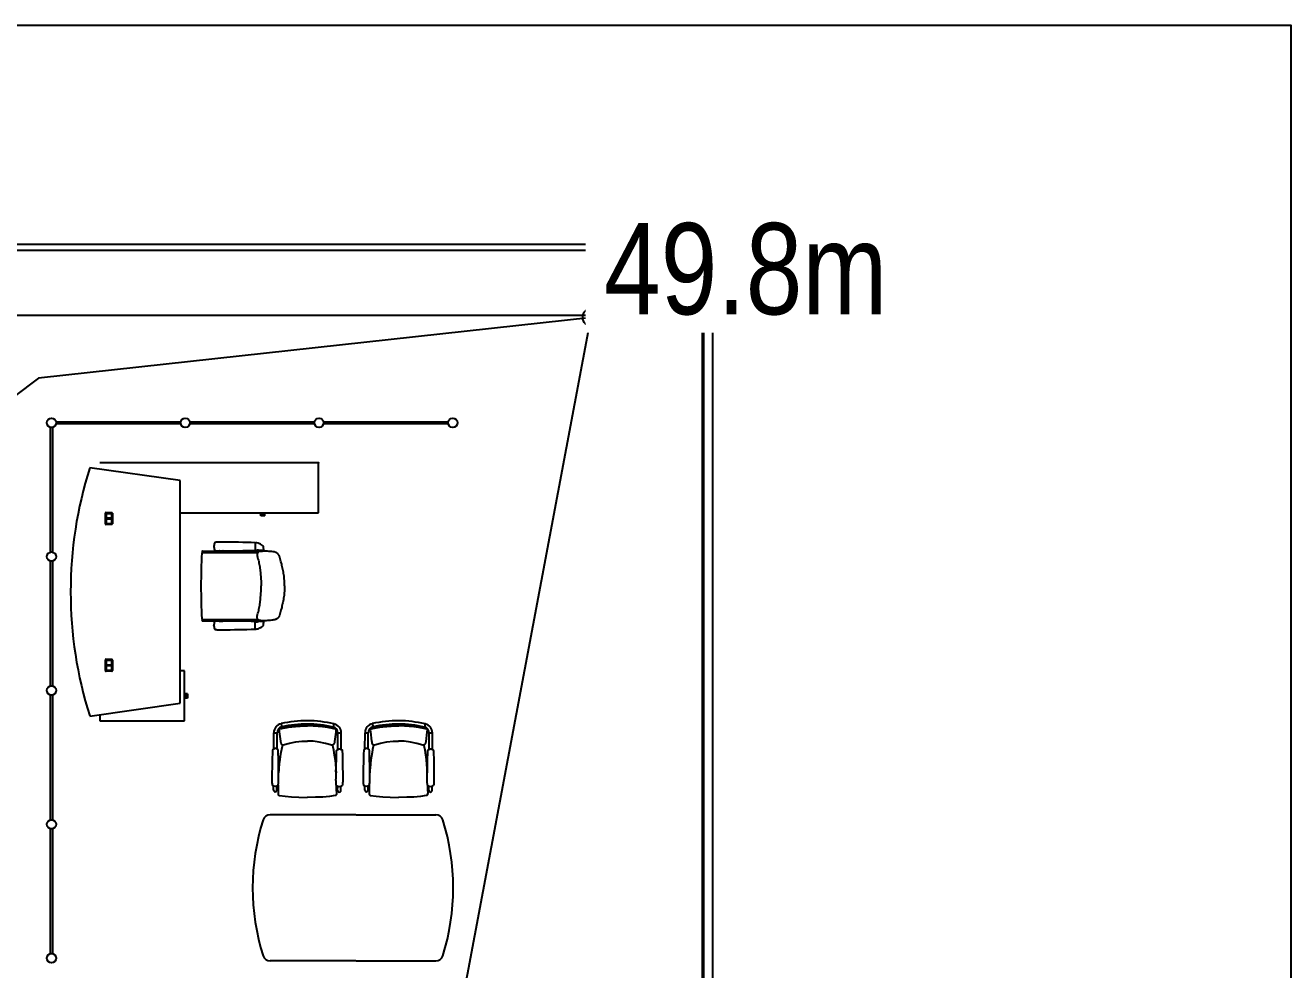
# Model space of a CAD drawing. Header units: millimetres. Extents: x 391350 to 515311, y -283575 to -199845.
# Drawn here: x 504904 to 515311, y -256461 to -248700 of the extents above; entities that cross this region are included whole.
import ezdxf

# ---------------------------------------------------------------- set-up
doc = ezdxf.new("R2010")
doc.units = ezdxf.units.MM
doc.set_wipeout_variables(frame=1)
doc.layers.add('Evac_Occupant', color=183, linetype='Continuous')
doc.layers.add('Evac_Path_Fail', color=1, linetype='Continuous')
doc.styles.get("Standard").update_dxf_attribs({"font": 'arial.ttf'})

msp = doc.modelspace()

# ---------------------------------------------------------------- linework, layer by layer
at = {"color": 0}
for p, q in [((510556, -250551), (456689, -250551)), ((510556, -250501), (487934, -250501)), ((510471, -250501), (510471, -280880)), ((510481, -250501), (510481, -280880)), ((510556, -250501), (510556, -280930)), ((505111, -253029), (505111, -252004)), ((505128, -252004), (505128, -253029)), ((505157, -251958), (506182, -251958)), ((506182, -251975), (505157, -251975)), ((506257, -251958), (507282, -251958)), ((507282, -251975), (506257, -251975)), ((507357, -251958), (508382, -251958)), ((508382, -251975), (507357, -251975)), ((506177, -252441), (505434, -252337)), ((507317, -252295), (505517, -252295)), ((507317, -252705), (507317, -252295)), ((506177, -254271), (506177, -252441)), ((505563, -252796), (505563, -252710)), ((505569, -252704), (505615, -252704)), ((505569, -252712), (505569, -252794)), ((505569, -252712), (505569, -252753)), ((505614, -252751), (505569, -252751)), ((505569, -252753), (505614, -252753)), ((505614, -252753), (505569, -252753)), ((505569, -252794), (505569, -252753)), ((505569, -252755), (505614, -252755)), ((505613, -252710), (505571, -252710)), ((505571, -252711), (505613, -252711)), ((505614, -252712), (505614, -252753)), ((505614, -252753), (505614, -252794)), ((505615, -252794), (505615, -252712)), ((505621, -252710), (505621, -252796)), ((506187, -252705), (507317, -252705)), ((506840, -252718), (506840, -252705)), ((506874, -252718), (506840, -252718)), ((506841, -252730), (506841, -252718)), ((506874, -252730), (506841, -252730)), ((506874, -252718), (506874, -252705)), ((506874, -252730), (506874, -252718)), ((505615, -252802), (505569, -252802)), ((505571, -252796), (505613, -252796)), ((505613, -252796), (505571, -252796)), ((506456, -252983, 0), (506456, -252982, 0)), ((506456, -252983, 0), (506456, -252984, 0)), ((506796, -252953, 0), (506796, -253013, 0)), ((506796, -252953, 0), (506799, -252953, 0)), ((506359, -253024), (506362, -253031)), ((506361, -253021), (506495, -253021)), ((506363, -253031), (506818, -253031)), ((506499, -253020), (506499, -253019)), ((506502, -253018), (506528, -253018)), ((506532, -253020), (506532, -253019)), ((506535, -253021), (506826, -253021)), ((506796, -253013, 0), (506810, -253013, 0)), ((506865, -253017, 0), (506826, -253017, 0)), ((506831, -253017, 0), (506836, -253020, 0)), ((506836, -253017, 0), (506856, -253017, 0)), ((506836, -253020, 0), (506839, -253020, 0)), ((506840, -253017, 0), (506838, -253017, 0)), ((506839, -253020, 0), (506853, -253020, 0)), ((506852, -253017, 0), (506840, -253017, 0)), ((506852, -253017, 0), (506854, -253017, 0)), ((506853, -253020, 0), (506856, -253020, 0)), ((506861, -253017, 0), (506856, -253020, 0)), ((505111, -254129), (505111, -253104)), ((505128, -253104), (505128, -254129)), ((507036, -253307), (507036, -253307)), ((507036, -253307), (507036, -253307)), ((506359, -253590), (506362, -253583)), ((506361, -253593), (506495, -253593)), ((506363, -253583), (506818, -253583)), ((506499, -253594), (506499, -253595)), ((506502, -253596), (506528, -253596)), ((506532, -253594), (506532, -253595)), ((506535, -253593), (506826, -253593)), ((506796, -253661, 0), (506796, -253601, 0)), ((506796, -253601, 0), (506810, -253601, 0)), ((506865, -253597, 0), (506826, -253597, 0)), ((506831, -253597, 0), (506836, -253594, 0)), ((506836, -253594, 0), (506839, -253594, 0)), ((506836, -253597, 0), (506856, -253597, 0)), ((506840, -253597, 0), (506838, -253597, 0)), ((506839, -253594, 0), (506853, -253594, 0)), ((506852, -253597, 0), (506840, -253597, 0)), ((506852, -253597, 0), (506854, -253597, 0)), ((506853, -253594, 0), (506856, -253594, 0)), ((506861, -253597, 0), (506856, -253594, 0)), ((506456, -253631, 0), (506456, -253630, 0)), ((506456, -253631, 0), (506456, -253632, 0)), ((506796, -253661, 0), (506799, -253661, 0)), ((505563, -254002), (505563, -253916)), ((505569, -253910), (505615, -253910)), ((505569, -253918), (505569, -253959)), ((505569, -253918), (505569, -254000)), ((505613, -253916), (505571, -253916)), ((505571, -253917), (505613, -253917)), ((505614, -253918), (505614, -253959)), ((505615, -254000), (505615, -253918)), ((505621, -253916), (505621, -254002)), ((505614, -253957), (505569, -253957)), ((505569, -253959), (505614, -253959)), ((505614, -253959), (505569, -253959)), ((505569, -254000), (505569, -253959)), ((505569, -253961), (505614, -253961)), ((505615, -254008), (505569, -254008)), ((505571, -254002), (505613, -254002)), ((505613, -254002), (505571, -254002)), ((505614, -253959), (505614, -254000)), ((506214, -254006), (506177, -254006)), ((506214, -254417), (506214, -254006)), ((505111, -255229), (505111, -254204)), ((505128, -254204), (505128, -255229)), ((506226, -254195), (506214, -254195)), ((506226, -254229), (506214, -254229)), ((506226, -254195), (506226, -254229)), ((506238, -254195), (506226, -254195)), ((506238, -254229), (506226, -254229)), ((506238, -254195), (506238, -254229)), ((505434, -254376), (506177, -254271)), ((505517, -254364), (505517, -254417)), ((505517, -254417), (506214, -254417)), ((507008, -254439, 0), (507014, -254465, 0)), ((507443, -254441, 0), (507437, -254467, 0)), ((507758, -254439, 0), (507764, -254465, 0)), ((508193, -254441, 0), (508187, -254467, 0)), ((506948, -254647, 0), (506949, -254513, 0)), ((506949, -254513, 0), (506975, -254514, 0)), ((506975, -254615, 0), (506975, -254514, 0)), ((506993, -254484, 0), (506992, -254493, 0)), ((506994, -254480, 0), (506993, -254482, 0)), ((506993, -254482, 0), (506993, -254484, 0)), ((506993, -254484, 0), (506993, -254484, 0)), ((506996, -254479, 0), (506994, -254480, 0)), ((507005, -254476, 0), (507005, -254476, 0)), ((507447, -254478, 0), (507447, -254478, 0)), ((507456, -254481, 0), (507457, -254483, 0)), ((507457, -254483, 0), (507458, -254484, 0)), ((507458, -254484, 0), (507459, -254486, 0)), ((507459, -254486, 0), (507459, -254495, 0)), ((507459, -254486, 0), (507459, -254486, 0)), ((507475, -254618, 0), (507476, -254516, 0)), ((507502, -254516, 0), (507476, -254516, 0)), ((507502, -254650, 0), (507502, -254516, 0)), ((507698, -254647, 0), (507699, -254513, 0)), ((507699, -254513, 0), (507725, -254514, 0)), ((507725, -254615, 0), (507725, -254514, 0)), ((507743, -254484, 0), (507742, -254493, 0)), ((507744, -254480, 0), (507743, -254482, 0)), ((507743, -254482, 0), (507743, -254484, 0)), ((507743, -254484, 0), (507743, -254484, 0)), ((507746, -254479, 0), (507744, -254480, 0)), ((507755, -254476, 0), (507755, -254476, 0)), ((508197, -254478, 0), (508197, -254478, 0)), ((508206, -254481, 0), (508207, -254483, 0)), ((508207, -254483, 0), (508208, -254484, 0)), ((508208, -254484, 0), (508209, -254486, 0)), ((508209, -254486, 0), (508209, -254495, 0)), ((508209, -254486, 0), (508209, -254486, 0)), ((508225, -254618, 0), (508226, -254516, 0)), ((508252, -254516, 0), (508226, -254516, 0)), ((508252, -254650, 0), (508252, -254516, 0)), ((506943, -254650, 0), (506943, -254650, 0)), ((506975, -254647, 0), (506975, -254615, 0)), ((506980, -254650, 0), (506980, -254650, 0)), ((507020, -254613, 0), (507019, -254615, 0)), ((507019, -254616, 0), (507019, -254615, 0)), ((507025, -254613, 0), (507025, -254613, 0)), ((507425, -254615, 0), (507425, -254615, 0)), ((507430, -254615, 0), (507431, -254617, 0)), ((507431, -254618, 0), (507431, -254617, 0)), ((507475, -254650, 0), (507475, -254618, 0)), ((507693, -254650, 0), (507693, -254650, 0)), ((507725, -254647, 0), (507725, -254615, 0)), ((507730, -254650, 0), (507730, -254650, 0)), ((507770, -254613, 0), (507769, -254615, 0)), ((507769, -254616, 0), (507769, -254615, 0)), ((507775, -254613, 0), (507775, -254613, 0)), ((508175, -254615, 0), (508175, -254615, 0)), ((508180, -254615, 0), (508181, -254617, 0)), ((508181, -254618, 0), (508181, -254617, 0)), ((508225, -254650, 0), (508225, -254618, 0)), ((507470, -254653, 0), (507470, -254653, 0)), ((507507, -254653, 0), (507507, -254653, 0)), ((508220, -254653, 0), (508220, -254653, 0)), ((508257, -254653, 0), (508257, -254653, 0)), ((506989, -254817, 0), (506988, -254842, 0)), ((507459, -254819, 0), (507460, -254844, 0)), ((507739, -254817, 0), (507738, -254842, 0)), ((508209, -254819, 0), (508210, -254844, 0)), ((506946, -254985, 0), (506947, -254950, 0)), ((506973, -254985, 0), (506973, -254950, 0)), ((507473, -254988, 0), (507474, -254952, 0)), ((507500, -254988, 0), (507500, -254953, 0)), ((507696, -254985, 0), (507697, -254950, 0)), ((507723, -254985, 0), (507723, -254950, 0)), ((508223, -254988, 0), (508224, -254952, 0)), ((508250, -254988, 0), (508250, -254953, 0)), ((506983, -254976, 0), (506983, -254992, 0)), ((506983, -254992, 0), (506983, -255000, 0)), ((506983, -254992, 0), (506983, -254994, 0)), ((506983, -254994, 0), (506983, -255000, 0)), ((506983, -255000, 0), (506983, -255004, 0)), ((506994, -255028, 0), (506994, -255028, 0)), ((507452, -255030, 0), (507452, -255030, 0)), ((507464, -254979, 0), (507464, -254995, 0)), ((507464, -254995, 0), (507464, -255002, 0)), ((507464, -254995, 0), (507464, -254996, 0)), ((507464, -254996, 0), (507464, -255002, 0)), ((507464, -255002, 0), (507464, -255007, 0)), ((507733, -254976, 0), (507733, -254992, 0)), ((507733, -254992, 0), (507733, -255000, 0)), ((507733, -254992, 0), (507733, -254994, 0)), ((507733, -254994, 0), (507733, -255000, 0)), ((507733, -255000, 0), (507733, -255004, 0)), ((507744, -255028, 0), (507744, -255028, 0)), ((508202, -255030, 0), (508202, -255030, 0)), ((508214, -254979, 0), (508214, -254995, 0)), ((508214, -254995, 0), (508214, -255002, 0)), ((508214, -254995, 0), (508214, -254996, 0)), ((508214, -254996, 0), (508214, -255002, 0)), ((508214, -255002, 0), (508214, -255007, 0)), ((507623, -255188), (506918, -255188)), ((507626, -255188), (508281, -255188)), ((505111, -256329), (505111, -255304)), ((505128, -255304), (505128, -256329)), ((507623, -256388), (506918, -256388)), ((507626, -256388), (508281, -256388))]:
    msp.add_line(p, q, dxfattribs=at)
msp.add_lwpolyline([(456689, -248700), (515311, -248700), (515311, -283575), (456689, -283575)], close=True, dxfattribs=at)
at = {"color": 0, "extrusion": (0, 0, -1), "flags": 128}
msp.add_lwpolyline([(-507036, -253307), (-507036, -253296), (-507036, -253284), (-507036, -253273), (-507035, -253262), (-507034, -253251), (-507034, -253239), (-507032, -253228), (-507031, -253217), (-507029, -253206), (-507028, -253194), (-507026, -253183), (-507023, -253172), (-507021, -253161), (-507018, -253151), (-507015, -253140), (-507013, -253129), (-507006, -253107), (-507000, -253085), (-506994, -253063), (-506993, -253061), (-506992, -253058), (-506991, -253056), (-506989, -253053), (-506988, -253051), (-506986, -253048), (-506985, -253046), (-506983, -253044), (-506981, -253042), (-506978, -253040), (-506976, -253039), (-506974, -253037), (-506971, -253035), (-506969, -253034), (-506966, -253033), (-506964, -253032), (-506961, -253031), (-506958, -253030), (-506956, -253029), (-506953, -253028), (-506947, -253027), (-506942, -253026), (-506931, -253025), (-506919, -253024), (-506908, -253023), (-506897, -253022), (-506886, -253021), (-506875, -253021), (-506863, -253021), (-506858, -253021), (-506852, -253021), (-506846, -253021), (-506840, -253022), (-506837, -253022), (-506835, -253022), (-506832, -253023), (-506829, -253024), (-506827, -253025), (-506824, -253026), (-506822, -253028), (-506819, -253030), (-506817, -253032), (-506817, -253033), (-506816, -253034), (-506815, -253035), (-506814, -253036), (-506813, -253039), (-506812, -253042), (-506812, -253044), (-506812, -253047), (-506811, -253050), (-506811, -253053), (-506812, -253056), (-506812, -253059), (-506812, -253062), (-506814, -253067), (-506815, -253073), (-506818, -253083), (-506821, -253094), (-506824, -253105), (-506826, -253116), (-506829, -253127), (-506831, -253138), (-506833, -253150), (-506834, -253161), (-506836, -253172), (-506837, -253183), (-506838, -253194), (-506839, -253206), (-506840, -253217), (-506841, -253228), (-506842, -253239), (-506842, -253251), (-506843, -253262), (-506843, -253284), (-506843, -253307)], dxfattribs=at)
at = {"color": 0, "flags": 128}
msp.add_lwpolyline([(507036, -253307), (507036, -253318), (507036, -253330), (507036, -253341), (507035, -253352), (507034, -253363), (507034, -253375), (507032, -253386), (507031, -253397), (507029, -253408), (507028, -253419), (507026, -253431), (507023, -253442), (507021, -253452), (507018, -253463), (507015, -253474), (507013, -253485), (507006, -253507), (507000, -253529), (506994, -253550), (506993, -253553), (506992, -253556), (506991, -253558), (506989, -253561), (506988, -253563), (506986, -253566), (506985, -253568), (506983, -253570), (506981, -253572), (506978, -253574), (506976, -253575), (506974, -253577), (506971, -253578), (506969, -253580), (506966, -253581), (506964, -253582), (506961, -253583), (506958, -253584), (506956, -253585), (506953, -253586), (506947, -253587), (506942, -253588), (506931, -253589), (506919, -253590), (506908, -253591), (506897, -253592), (506886, -253593), (506875, -253593), (506863, -253593), (506858, -253593), (506852, -253593), (506846, -253593), (506840, -253592), (506837, -253592), (506835, -253591), (506832, -253591), (506829, -253590), (506827, -253589), (506824, -253588), (506822, -253586), (506819, -253584), (506817, -253582), (506817, -253581), (506816, -253580), (506815, -253579), (506814, -253578), (506813, -253575), (506812, -253572), (506812, -253569), (506812, -253567), (506811, -253564), (506811, -253561), (506812, -253558), (506812, -253555), (506812, -253552), (506814, -253547), (506815, -253541), (506818, -253531), (506821, -253520), (506824, -253509), (506826, -253498), (506829, -253487), (506831, -253476), (506833, -253464), (506834, -253453), (506836, -253442), (506837, -253431), (506838, -253420), (506839, -253408), (506840, -253397), (506841, -253386), (506842, -253375), (506842, -253363), (506843, -253352), (506843, -253330), (506843, -253307)], dxfattribs=at)
at = {"color": 0, "elevation": 0}
for points in [[(506992, -254493), (506993, -254507), (507002, -254584)], [(507005, -254476), (507002, -254476), (507000, -254477), (506997, -254478), (506996, -254479)], [(507226, -254453), (507165, -254454), (507107, -254458), (507053, -254466), (507005, -254476)], [(507226, -254453), (507286, -254455), (507344, -254459), (507398, -254467), (507447, -254478)], [(507447, -254478), (507449, -254478), (507452, -254479), (507454, -254480), (507456, -254481)], [(507459, -254495), (507458, -254509), (507448, -254586)], [(507742, -254493), (507743, -254507), (507752, -254584)], [(507755, -254476), (507752, -254476), (507750, -254477), (507747, -254478), (507746, -254479)], [(507976, -254453), (507915, -254454), (507857, -254458), (507803, -254466), (507755, -254476)], [(507976, -254453), (508036, -254455), (508094, -254459), (508148, -254467), (508197, -254478)], [(508197, -254478), (508199, -254478), (508202, -254479), (508204, -254480), (508206, -254481)], [(508209, -254495), (508208, -254509), (508198, -254586)], [(506943, -254650), (506941, -254651), (506939, -254654), (506938, -254656), (506938, -254658)], [(506980, -254650), (506976, -254648), (506970, -254645), (506964, -254644), (506958, -254644), (506953, -254645), (506947, -254647), (506943, -254650)], [(506984, -254658), (506984, -254657), (506983, -254654), (506982, -254652), (506980, -254650)], [(507019, -254616), (507016, -254627), (507011, -254651), (507006, -254677), (507001, -254706), (506997, -254737), (506993, -254770), (506990, -254807), (506989, -254817)], [(507002, -254584), (507003, -254588), (507004, -254591), (507005, -254595), (507005, -254598), (507007, -254601), (507008, -254604), (507009, -254606), (507011, -254609), (507014, -254611), (507018, -254613), (507023, -254613), (507025, -254613)], [(507025, -254613), (507076, -254599), (507129, -254589), (507179, -254583), (507225, -254582)], [(507425, -254615), (507374, -254601), (507321, -254590), (507271, -254584), (507225, -254582)], [(507448, -254586), (507448, -254590), (507447, -254594), (507446, -254597), (507445, -254600), (507444, -254603), (507442, -254606), (507441, -254608), (507439, -254611), (507436, -254613), (507432, -254615), (507427, -254615), (507425, -254615)], [(507431, -254618), (507434, -254629), (507439, -254653), (507443, -254679), (507448, -254708), (507452, -254739), (507455, -254772), (507458, -254809), (507459, -254819)], [(507470, -254653), (507474, -254650), (507480, -254648), (507485, -254647), (507491, -254647), (507497, -254648), (507503, -254650), (507507, -254653)], [(507693, -254650), (507691, -254651), (507689, -254654), (507688, -254656), (507688, -254658)], [(507730, -254650), (507726, -254648), (507720, -254645), (507714, -254644), (507708, -254644), (507703, -254645), (507697, -254647), (507693, -254650)], [(507734, -254658), (507734, -254657), (507733, -254654), (507732, -254652), (507730, -254650)], [(507769, -254616), (507766, -254627), (507761, -254651), (507756, -254677), (507751, -254706), (507747, -254737), (507743, -254770), (507740, -254807), (507739, -254817)], [(507752, -254584), (507753, -254588), (507754, -254591), (507755, -254595), (507755, -254598), (507757, -254601), (507758, -254604), (507759, -254606), (507761, -254609), (507764, -254611), (507768, -254613), (507773, -254613), (507775, -254613)], [(507775, -254613), (507826, -254599), (507879, -254589), (507929, -254583), (507975, -254582)], [(508175, -254615), (508124, -254601), (508071, -254590), (508021, -254584), (507975, -254582)], [(508198, -254586), (508198, -254590), (508197, -254594), (508196, -254597), (508195, -254600), (508194, -254603), (508192, -254606), (508191, -254608), (508189, -254611), (508186, -254613), (508182, -254615), (508177, -254615), (508175, -254615)], [(508181, -254618), (508184, -254629), (508189, -254653), (508193, -254679), (508198, -254708), (508202, -254739), (508205, -254772), (508208, -254809), (508209, -254819)], [(508220, -254653), (508224, -254650), (508230, -254648), (508235, -254647), (508241, -254647), (508247, -254648), (508253, -254650), (508257, -254653)], [(506938, -254658), (506937, -254689), (506936, -254717), (506936, -254743), (506935, -254767), (506934, -254790), (506934, -254811), (506933, -254831), (506933, -254849), (506933, -254867), (506933, -254883), (506932, -254899), (506933, -254912), (506933, -254924), (506934, -254933), (506935, -254940), (506937, -254946)], [(506983, -254946), (506985, -254940), (506986, -254933), (506987, -254924), (506988, -254913), (506988, -254899), (506988, -254884), (506988, -254867), (506988, -254850), (506988, -254831), (506987, -254811), (506987, -254790), (506987, -254768), (506986, -254743), (506986, -254717), (506985, -254689), (506984, -254658)], [(507464, -254948), (507462, -254943), (507461, -254935), (507460, -254926), (507460, -254915), (507459, -254901), (507460, -254886), (507460, -254869), (507460, -254852), (507460, -254833), (507461, -254813), (507461, -254792), (507462, -254770), (507463, -254746), (507463, -254720), (507464, -254691), (507465, -254661)], [(507465, -254661), (507465, -254659), (507466, -254656), (507468, -254654), (507470, -254653)], [(507507, -254653), (507509, -254654), (507510, -254656), (507511, -254659), (507511, -254661)], [(507511, -254661), (507512, -254691), (507513, -254720), (507513, -254746), (507514, -254770), (507514, -254793), (507514, -254814), (507515, -254833), (507515, -254852), (507515, -254870), (507515, -254886), (507515, -254902), (507515, -254915), (507514, -254927), (507513, -254936), (507512, -254943), (507510, -254948)], [(507688, -254658), (507687, -254689), (507686, -254717), (507686, -254743), (507685, -254767), (507684, -254790), (507684, -254811), (507683, -254831), (507683, -254849), (507683, -254867), (507683, -254883), (507682, -254899), (507683, -254912), (507683, -254924), (507684, -254933), (507685, -254940), (507687, -254946)], [(507733, -254946), (507735, -254940), (507736, -254933), (507737, -254924), (507738, -254913), (507738, -254899), (507738, -254884), (507738, -254867), (507738, -254850), (507738, -254831), (507737, -254811), (507737, -254790), (507737, -254768), (507736, -254743), (507736, -254717), (507735, -254689), (507734, -254658)], [(508214, -254948), (508212, -254943), (508211, -254935), (508210, -254926), (508210, -254915), (508209, -254901), (508210, -254886), (508210, -254869), (508210, -254852), (508210, -254833), (508211, -254813), (508211, -254792), (508212, -254770), (508213, -254746), (508213, -254720), (508214, -254691), (508215, -254661)], [(508215, -254661), (508215, -254659), (508216, -254656), (508218, -254654), (508220, -254653)], [(508257, -254653), (508259, -254654), (508260, -254656), (508261, -254659), (508261, -254661)], [(508261, -254661), (508262, -254691), (508263, -254720), (508263, -254746), (508264, -254770), (508264, -254793), (508264, -254814), (508265, -254833), (508265, -254852), (508265, -254870), (508265, -254886), (508265, -254902), (508265, -254915), (508264, -254927), (508263, -254936), (508262, -254943), (508260, -254948)], [(506983, -254945), (506983, -254954), (506983, -254976)], [(507464, -254947), (507464, -254956), (507464, -254979)], [(507733, -254945), (507733, -254954), (507733, -254976)], [(508214, -254947), (508214, -254956), (508214, -254979)], [(506983, -255004), (506983, -255006), (506983, -255008), (506983, -255010), (506983, -255011), (506983, -255012), (506983, -255014), (506983, -255015), (506983, -255016), (506983, -255017), (506983, -255019), (506984, -255020), (506985, -255022), (506985, -255023), (506987, -255024), (506988, -255026), (506990, -255027), (506991, -255028), (506993, -255028), (506994, -255028)], [(506994, -255028), (507041, -255035), (507094, -255040), (507155, -255044), (507223, -255045)], [(507452, -255030), (507405, -255037), (507351, -255042), (507291, -255044), (507223, -255045)], [(507464, -255007), (507464, -255009), (507464, -255010), (507464, -255012), (507463, -255013), (507463, -255015), (507463, -255016), (507463, -255017), (507463, -255018), (507463, -255020), (507463, -255021), (507462, -255023), (507461, -255024), (507461, -255025), (507459, -255027), (507458, -255028), (507457, -255029), (507455, -255030), (507453, -255030), (507452, -255030)], [(507733, -255004), (507733, -255006), (507733, -255008), (507733, -255010), (507733, -255011), (507733, -255012), (507733, -255014), (507733, -255015), (507733, -255016), (507733, -255017), (507733, -255019), (507734, -255020), (507735, -255022), (507735, -255023), (507737, -255024), (507738, -255026), (507740, -255027), (507741, -255028), (507743, -255028), (507744, -255028)], [(507744, -255028), (507791, -255035), (507844, -255040), (507905, -255044), (507973, -255045)], [(508202, -255030), (508155, -255037), (508101, -255042), (508041, -255044), (507973, -255045)], [(508214, -255007), (508214, -255009), (508214, -255010), (508214, -255012), (508213, -255013), (508213, -255015), (508213, -255016), (508213, -255017), (508213, -255018), (508213, -255020), (508213, -255021), (508212, -255023), (508211, -255024), (508211, -255025), (508209, -255027), (508208, -255028), (508207, -255029), (508205, -255030), (508203, -255030), (508202, -255030)]]:
    msp.add_lwpolyline(points, dxfattribs=at)
at = {"color": 0}
for centre in [(505120, -251966), (506220, -251966), (507320, -251966), (508420, -251966), (505120, -253066), (505120, -254166), (505120, -255266), (505120, -256366)]:
    msp.add_circle(centre, 38, dxfattribs=at)
for centre, radius, start, end in [((508667, -253356), 3390, 162.5003, 197.4997), ((505569, -252710), 6, 90, 180), ((505571, -252712), 2, 90, 180), ((505571, -252712), 1.5, 90, 180), ((505613, -252712), 2, 0, 90), ((505613, -252712), 1.5, 0, 90), ((505615, -252710), 6, 0, 90), ((505569, -252796), 6, 180, 270), ((505571, -252794), 2, 180, 270), ((505571, -252794), 1.5, 180, 270), ((505613, -252794), 2, 270, 0), ((505613, -252794), 1.5, 270, 0), ((505615, -252796), 6, 270, 0), ((506693, -252984, 0), 237, 177.0251, 179.4324), ((506693, -252982, 0), 237, 180.5676, 182.9749), ((506517, -252975, 0), 59.9, 169.4704, 177.393), ((506480, -252967, 0), 22.5, 148.7282, 172.0131), ((506472, -252962, 0), 13.7, 109.4299, 148.4709), ((506481, -252985, 0), 37.4, 90.2124, 110.2593), ((506506, -254209, 0), 1262, 89.2836, 91.1715), ((506535, -259847, 0), 6900, 87.8375, 90.1073), ((506795, -252953, 0), 0.8, 0, 87.8375), ((506799, -253023, 0), 70, 73.8763, 90), ((506791, -253052, 0), 100, 56.194, 73.8763), ((506763, -253093, 0), 150, 48.8841, 56.194), ((506567, -253035, 0), 300, 10.4377, 10.471), ((506861, -252981, 0), 0.5, 10.4377, 48.8841), ((506763, -253093, 0), 150, 48.8175, 48.8841), ((506567, -253035, 0), 300, 3.7447, 10.4377), ((511355, -253307), 5006, 176.9154, 180), ((506363, -253038), 7, 90, 176.9154), ((506361, -253023), 2, 90, 205.8508), ((506517, -252991, 0), 59.9, 182.607, 190.5296), ((506480, -252999, 0), 22.5, 187.9869, 211.2718), ((506472, -253004, 0), 13.7, 211.5291, 250.5701), ((506481, -252981, 0), 37.4, 249.7407, 269.7876), ((506506, -251757, 0), 1262, 268.8285, 270.7164), ((506495, -253016), 5, 270, 315), ((506502, -253023), 5, 90, 135), ((506535, -246119, 0), 6900, 269.8927, 272.1625), ((506528, -253023), 5, 45, 90), ((506535, -253016), 5, 225, 270), ((506795, -253013, 0), 0.8, 272.1625, 0), ((506810, -253048, 0), 35, 62.3396, 90), ((506826, -253037), 16, 62.0906, 90), ((506865, -253015, 0), 1.5, 270, 3.7447), ((511355, -253307), 5006, 180, 183.0846), ((506363, -253576), 7, 183.0846, 270), ((506361, -253591), 2, 154.1492, 270), ((506517, -253623, 0), 59.9, 169.4704, 177.393), ((506480, -253615, 0), 22.5, 148.7282, 172.0131), ((506472, -253610, 0), 13.7, 109.4299, 148.4709), ((506481, -253633, 0), 37.4, 90.2124, 110.2593), ((506506, -254857, 0), 1262, 89.2836, 91.1715), ((506495, -253598), 5, 45, 90), ((506502, -253591), 5, 225, 270), ((506535, -260495, 0), 6900, 87.8375, 90.1073), ((506528, -253591), 5, 270, 315), ((506535, -253598), 5, 90, 135), ((506795, -253601, 0), 0.8, 0, 87.8375), ((506810, -253566, 0), 35, 270, 297.6604), ((506826, -253577), 16, 270, 297.9094), ((506567, -253579, 0), 300, 349.5623, 356.2553), ((506865, -253598, 0), 1.5, 356.2553, 90), ((506693, -253632, 0), 237, 177.0251, 179.4324), ((506693, -253630, 0), 237, 180.5676, 182.9749), ((506517, -253639, 0), 59.9, 182.607, 190.5296), ((506480, -253647, 0), 22.5, 187.9869, 211.2718), ((506472, -253651, 0), 13.7, 211.5291, 250.5701), ((506481, -253629, 0), 37.4, 249.7407, 269.7876), ((506506, -252405, 0), 1262, 268.8285, 270.7164), ((506535, -246767, 0), 6900, 269.8927, 272.1625), ((506795, -253661, 0), 0.8, 272.1625, 0), ((506799, -253591, 0), 70, 270, 286.1237), ((506791, -253562, 0), 100, 286.1237, 303.806), ((506763, -253521, 0), 150, 303.806, 311.1159), ((506763, -253521, 0), 150, 311.1159, 311.1825), ((506861, -253633, 0), 0.5, 311.1159, 349.5623), ((506567, -253579, 0), 300, 349.529, 349.5623), ((505569, -253916), 6, 90, 180), ((505571, -253918), 2, 90, 180), ((505571, -253918), 1.5, 90, 180), ((505613, -253918), 2, 0, 90), ((505613, -253918), 1.5, 0, 90), ((505615, -253916), 6, 0, 90), ((505569, -254002), 6, 180, 270), ((505571, -254000), 1.5, 180, 270), ((505571, -254000), 2, 180, 270), ((505613, -254000), 1.5, 270, 0), ((505613, -254000), 2, 270, 0), ((505615, -254002), 6, 270, 0), ((507025, -254514, 0), 76.7, 102.7237, 179.7274), ((507221, -255382, 0), 967, 76.7312, 102.7237), ((507221, -255382, 0), 940, 76.7312, 102.7237), ((507426, -254516, 0), 76.7, 359.7274, 76.7312), ((507775, -254514, 0), 76.7, 102.7237, 179.7274), ((507971, -255382, 0), 967, 76.7312, 102.7237), ((507971, -255382, 0), 940, 76.7312, 102.7237), ((508176, -254516, 0), 76.7, 359.7274, 76.7312), ((507025, -254514, 0), 50, 102.7237, 179.7274), ((507426, -254516, 0), 50, 359.7274, 76.7312), ((507775, -254514, 0), 50, 102.7237, 179.7274), ((508176, -254516, 0), 50, 359.7274, 76.7312), ((506960, -254906, 0), 45.5, 239.5373, 300.2634), ((507487, -254909, 0), 45.5, 239.1914, 299.9176), ((507710, -254906, 0), 45.5, 239.5373, 300.2634), ((508237, -254909, 0), 45.5, 239.1914, 299.9176), ((506960, -254985, 0), 13.3, 179.7274, 359.7274), ((507487, -254988, 0), 13.3, 179.7274, 359.7274), ((507710, -254985, 0), 13.3, 179.7274, 359.7274), ((508237, -254988, 0), 13.3, 179.7274, 359.7274), ((508624, -255788), 1850, 162.4417, 197.5583), ((506918, -255248), 60, 90, 162.4417), ((508281, -255248), 60, 17.5583, 90), ((506574, -255788), 1850, 342.4417, 17.5583), ((506918, -256328), 60, 197.5583, 270), ((508281, -256328), 60, 270, 342.4417)]:
    msp.add_arc(centre, radius, start, end, dxfattribs=at)
for points, knots in [([(507005, -254479, 0), (507005, -254478, 0), (507005, -254478, 0), (507005, -254477, 0), (507005, -254476, 0), (507004, -254476, 0), (507005, -254476, 0), (507005, -254476, 0)], [0, 0, 0, 0, 0.513298, 1.672591, 2.491069, 2.896647, 2.937366, 2.937366, 2.937366, 2.937366]), ([(507005, -254479, 0), (507007, -254479, 0), (507012, -254478, 0), (507020, -254476, 0), (507029, -254474, 0), (507038, -254472, 0), (507049, -254470, 0), (507060, -254468, 0), (507073, -254466, 0), (507086, -254465, 0), (507100, -254463, 0), (507112, -254462, 0), (507124, -254461, 0), (507136, -254460, 0), (507148, -254459, 0), (507162, -254458, 0), (507176, -254458, 0), (507193, -254457, 0), (507209, -254457, 0), (507220, -254457, 0), (507226, -254457, 0)], [0, 0, 0, 0, 7.282537, 15.221161, 23.935757, 33.543876, 44.164639, 55.911564, 68.778606, 82.382173, 96.154559, 109.275035, 121.159997, 132.603251, 144.532305, 157.620734, 172.542706, 189.04602, 206.227621, 222.359385, 222.359385, 222.359385, 222.359385]), ([(507446, -254481, 0), (507444, -254481, 0), (507439, -254480, 0), (507431, -254478, 0), (507423, -254476, 0), (507413, -254474, 0), (507403, -254472, 0), (507391, -254470, 0), (507379, -254468, 0), (507365, -254466, 0), (507352, -254464, 0), (507339, -254463, 0), (507327, -254462, 0), (507315, -254461, 0), (507303, -254460, 0), (507290, -254459, 0), (507275, -254458, 0), (507259, -254458, 0), (507242, -254457, 0), (507231, -254457, 0), (507226, -254457, 0)], [0, 0, 0, 0, 7.282537, 15.221161, 23.935757, 33.543876, 44.164639, 55.911564, 68.778606, 82.382173, 96.154559, 109.275035, 121.159997, 132.603251, 144.532305, 157.620734, 172.542706, 189.04602, 206.227621, 222.359385, 222.359385, 222.359385, 222.359385]), ([(507446, -254481, 0), (507446, -254480, 0), (507447, -254480, 0), (507447, -254479, 0), (507447, -254478, 0), (507447, -254478, 0), (507447, -254478, 0), (507447, -254478, 0)], [0, 0, 0, 0, 0.513298, 1.672591, 2.491069, 2.896647, 2.937366, 2.937366, 2.937366, 2.937366]), ([(507755, -254479, 0), (507755, -254478, 0), (507755, -254478, 0), (507755, -254477, 0), (507755, -254476, 0), (507754, -254476, 0), (507755, -254476, 0), (507755, -254476, 0)], [0, 0, 0, 0, 0.513298, 1.672591, 2.491069, 2.896647, 2.937366, 2.937366, 2.937366, 2.937366]), ([(507755, -254479, 0), (507757, -254479, 0), (507762, -254478, 0), (507770, -254476, 0), (507779, -254474, 0), (507788, -254472, 0), (507799, -254470, 0), (507810, -254468, 0), (507823, -254466, 0), (507836, -254465, 0), (507850, -254463, 0), (507862, -254462, 0), (507874, -254461, 0), (507886, -254460, 0), (507898, -254459, 0), (507912, -254458, 0), (507926, -254458, 0), (507943, -254457, 0), (507959, -254457, 0), (507970, -254457, 0), (507976, -254457, 0)], [0, 0, 0, 0, 7.282537, 15.221161, 23.935757, 33.543876, 44.164639, 55.911564, 68.778606, 82.382173, 96.154559, 109.275035, 121.159997, 132.603251, 144.532305, 157.620734, 172.542706, 189.04602, 206.227621, 222.359385, 222.359385, 222.359385, 222.359385]), ([(508196, -254481, 0), (508194, -254481, 0), (508189, -254480, 0), (508181, -254478, 0), (508173, -254476, 0), (508163, -254474, 0), (508153, -254472, 0), (508141, -254470, 0), (508129, -254468, 0), (508115, -254466, 0), (508102, -254464, 0), (508089, -254463, 0), (508077, -254462, 0), (508065, -254461, 0), (508053, -254460, 0), (508040, -254459, 0), (508025, -254458, 0), (508009, -254458, 0), (507992, -254457, 0), (507981, -254457, 0), (507976, -254457, 0)], [0, 0, 0, 0, 7.282537, 15.221161, 23.935757, 33.543876, 44.164639, 55.911564, 68.778606, 82.382173, 96.154559, 109.275035, 121.159997, 132.603251, 144.532305, 157.620734, 172.542706, 189.04602, 206.227621, 222.359385, 222.359385, 222.359385, 222.359385]), ([(508196, -254481, 0), (508196, -254480, 0), (508197, -254480, 0), (508197, -254479, 0), (508197, -254478, 0), (508197, -254478, 0), (508197, -254478, 0), (508197, -254478, 0)], [0, 0, 0, 0, 0.513298, 1.672591, 2.491069, 2.896647, 2.937366, 2.937366, 2.937366, 2.937366]), ([(507429, -254620, 0), (507429, -254620, 0), (507429, -254620, 0), (507429, -254619, 0), (507429, -254619, 0), (507429, -254618, 0), (507429, -254618, 0), (507429, -254618, 0)], [0, 0, 0, 0, 0.51218, 1.056524, 1.604318, 2.125846, 2.593214, 2.593214, 2.593214, 2.593214]), ([(508179, -254620, 0), (508179, -254620, 0), (508179, -254620, 0), (508179, -254619, 0), (508179, -254619, 0), (508179, -254618, 0), (508179, -254618, 0), (508179, -254618, 0)], [0, 0, 0, 0, 0.51218, 1.056524, 1.604318, 2.125846, 2.593214, 2.593214, 2.593214, 2.593214]), ([(506988, -254842, 0), (506988, -254840, 0), (506988, -254833, 0), (506989, -254825, 0), (506989, -254819, 0), (506989, -254817, 0)], [0, 0, 0, 0, 6.602502, 20.084004, 24.910806, 24.910806, 24.910806, 24.910806]), ([(507460, -254844, 0), (507460, -254842, 0), (507460, -254835, 0), (507459, -254827, 0), (507459, -254821, 0), (507459, -254819, 0)], [0, 0, 0, 0, 6.602502, 20.084004, 24.910806, 24.910806, 24.910806, 24.910806]), ([(507738, -254842, 0), (507738, -254840, 0), (507738, -254833, 0), (507739, -254825, 0), (507739, -254819, 0), (507739, -254817, 0)], [0, 0, 0, 0, 6.602502, 20.084004, 24.910806, 24.910806, 24.910806, 24.910806]), ([(508210, -254844, 0), (508210, -254842, 0), (508210, -254835, 0), (508209, -254827, 0), (508209, -254821, 0), (508209, -254819, 0)], [0, 0, 0, 0, 6.602502, 20.084004, 24.910806, 24.910806, 24.910806, 24.910806]), ([(506983, -254992, 0), (506983, -254991, 0), (506983, -254988, 0), (506983, -254981, 0), (506983, -254972, 0), (506983, -254964, 0), (506983, -254957, 0), (506983, -254951, 0), (506983, -254947, 0), (506983, -254946, 0)], [0, 0, 0, 0, 2.508809, 11.774259, 20.413863, 28.277147, 35.372913, 41.760594, 46.39044, 46.39044, 46.39044, 46.39044]), ([(507464, -254995, 0), (507464, -254994, 0), (507464, -254990, 0), (507464, -254983, 0), (507464, -254974, 0), (507464, -254967, 0), (507464, -254959, 0), (507464, -254953, 0), (507464, -254950, 0), (507464, -254948, 0)], [0, 0, 0, 0, 2.508809, 11.774259, 20.413863, 28.277147, 35.372913, 41.760594, 46.39044, 46.39044, 46.39044, 46.39044]), ([(507733, -254992, 0), (507733, -254991, 0), (507733, -254988, 0), (507733, -254981, 0), (507733, -254972, 0), (507733, -254964, 0), (507733, -254957, 0), (507733, -254951, 0), (507733, -254947, 0), (507733, -254946, 0)], [0, 0, 0, 0, 2.508809, 11.774259, 20.413863, 28.277147, 35.372913, 41.760594, 46.39044, 46.39044, 46.39044, 46.39044]), ([(508214, -254995, 0), (508214, -254994, 0), (508214, -254990, 0), (508214, -254983, 0), (508214, -254974, 0), (508214, -254967, 0), (508214, -254959, 0), (508214, -254953, 0), (508214, -254950, 0), (508214, -254948, 0)], [0, 0, 0, 0, 2.508809, 11.774259, 20.413863, 28.277147, 35.372913, 41.760594, 46.39044, 46.39044, 46.39044, 46.39044]), ([(506983, -255000, 0), (506983, -255001, 0), (506983, -255002, 0), (506983, -255004, 0), (506983, -255004, 0)], [0, 0, 0, 0, 3.144716, 4.374955, 4.374955, 4.374955, 4.374955]), ([(507464, -255002, 0), (507464, -255003, 0), (507464, -255004, 0), (507464, -255006, 0), (507464, -255006, 0)], [0, 0, 0, 0, 3.144716, 4.374955, 4.374955, 4.374955, 4.374955]), ([(507733, -255000, 0), (507733, -255001, 0), (507733, -255002, 0), (507733, -255004, 0), (507733, -255004, 0)], [0, 0, 0, 0, 3.144716, 4.374955, 4.374955, 4.374955, 4.374955]), ([(508214, -255002, 0), (508214, -255003, 0), (508214, -255004, 0), (508214, -255006, 0), (508214, -255006, 0)], [0, 0, 0, 0, 3.144716, 4.374955, 4.374955, 4.374955, 4.374955])]:
    msp.add_open_spline(points, degree=3, knots=knots, dxfattribs=at)
for points in [[(507005, -254479, 0), (507005, -254479, 0), (507005, -254479, 0), (507005, -254479, 0)], [(507446, -254481, 0), (507446, -254481, 0), (507446, -254481, 0), (507446, -254481, 0)], [(507755, -254479, 0), (507755, -254479, 0), (507755, -254479, 0), (507755, -254479, 0)], [(508196, -254481, 0), (508196, -254481, 0), (508196, -254481, 0), (508196, -254481, 0)], [(507019, -254615, 0), (507019, -254614, 0), (507019, -254614, 0), (507020, -254613, 0)], [(507429, -254618, 0), (507429, -254617, 0), (507429, -254616, 0), (507429, -254615, 0)], [(507431, -254617, 0), (507431, -254616, 0), (507431, -254616, 0), (507430, -254615, 0)], [(507769, -254615, 0), (507769, -254614, 0), (507769, -254614, 0), (507770, -254613, 0)], [(508179, -254618, 0), (508179, -254617, 0), (508179, -254616, 0), (508179, -254615, 0)], [(508181, -254617, 0), (508181, -254616, 0), (508181, -254616, 0), (508180, -254615, 0)]]:
    msp.add_open_spline(points, degree=3, dxfattribs=at)
msp.add_point((507317, -252295), dxfattribs=at)
at = {"layer": 'Evac_Occupant'}
msp.add_lwpolyline([(466115, -251082), (476119, -251082), (498658, -251082), (509557, -251082), (507579, -261603), (507721, -269970), (507830, -276144), (486491, -274811), (462153, -273439)], dxfattribs=at)
at = {"layer": 'Evac_Path_Fail'}
msp.add_lwpolyline([(509564, -251100), (505014, -251600), (504814, -251750), (497564, -257850), (496564, -277550), (495164, -278800), (482014, -278800), (481814, -278950), (481564, -279350)], dxfattribs=at)
msp.add_circle((509564, -251100), 75, dxfattribs=at)

# ---------------------------------------------------------------- next in the draw order: wipeouts: each hides what was drawn before it
msp.add_wipeout([(509514, -251225), (512364, -251225), (512364, -250025), (509514, -250025)]).dxf.layer = 'Evac_Path_Fail'

# ---------------------------------------------------------------- next in the draw order: texts
at = {"layer": 'Evac_Path_Fail', "width": 0.8}
msp.add_text('49.8m', height=750, dxfattribs=at).set_placement((509664, -251075))

doc.saveas('drawing.dxf')
